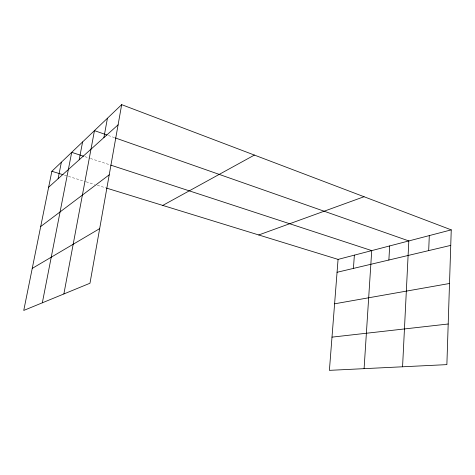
<?xml version="1.0" encoding="UTF-8"?>
<svg xmlns="http://www.w3.org/2000/svg" width="475" height="475" viewBox="0 0 475 475"><rect width="100%" height="100%" fill="white"/><g stroke="black" fill="none" stroke-linecap="round" stroke-linejoin="round"><path stroke-width="0.36" stroke-dasharray="2.38 1.78" d="M64.463 175.15L85.47 181.616M86.171 181.836L94.549 184.413M97.333 185.274L105.688 187.845M84.93 156.667L89.805 158.264M90.499 158.49L109.986 164.873M108.383 135.506L114.647 137.708"/><path stroke-width="0.71" d="M451.25 229.864L446.874 364.622L329.401 370.352L338.069 259.397L451.25 229.864L121.677 104.648L51.864 171.273L23.75 310.436L89.977 283.237L121.677 104.648M428.682 250.604L429.305 235.588M402.568 366.783L408.827 240.932L115.342 137.952M388.871 260.027L389.678 245.931M364.088 368.659L371.729 250.616L110.681 165.104M353.424 268.417L354.374 255.14M103.9 137.596L107.433 118.245M63.876 293.954L94.46 130.625L106.988 135.019M79.177 159.808L82.597 141.942M42.334 302.807L71.707 152.338L83.541 156.21M58.093 178.76L61.382 162.189M48.634 187.257L118.091 124.842M40.696 226.545L109.22 174.824M32.241 268.405L99.667 228.629M162.759 205.414L254.392 155.07M258.733 234.965L364.04 196.727M337.066 272.282L450.745 245.385M334.602 303.81L449.51 283.486M331.995 337.137L448.192 324.003M51.864 171.273L63.068 174.723M106.388 188.058L338.069 259.397"/></g></svg>
